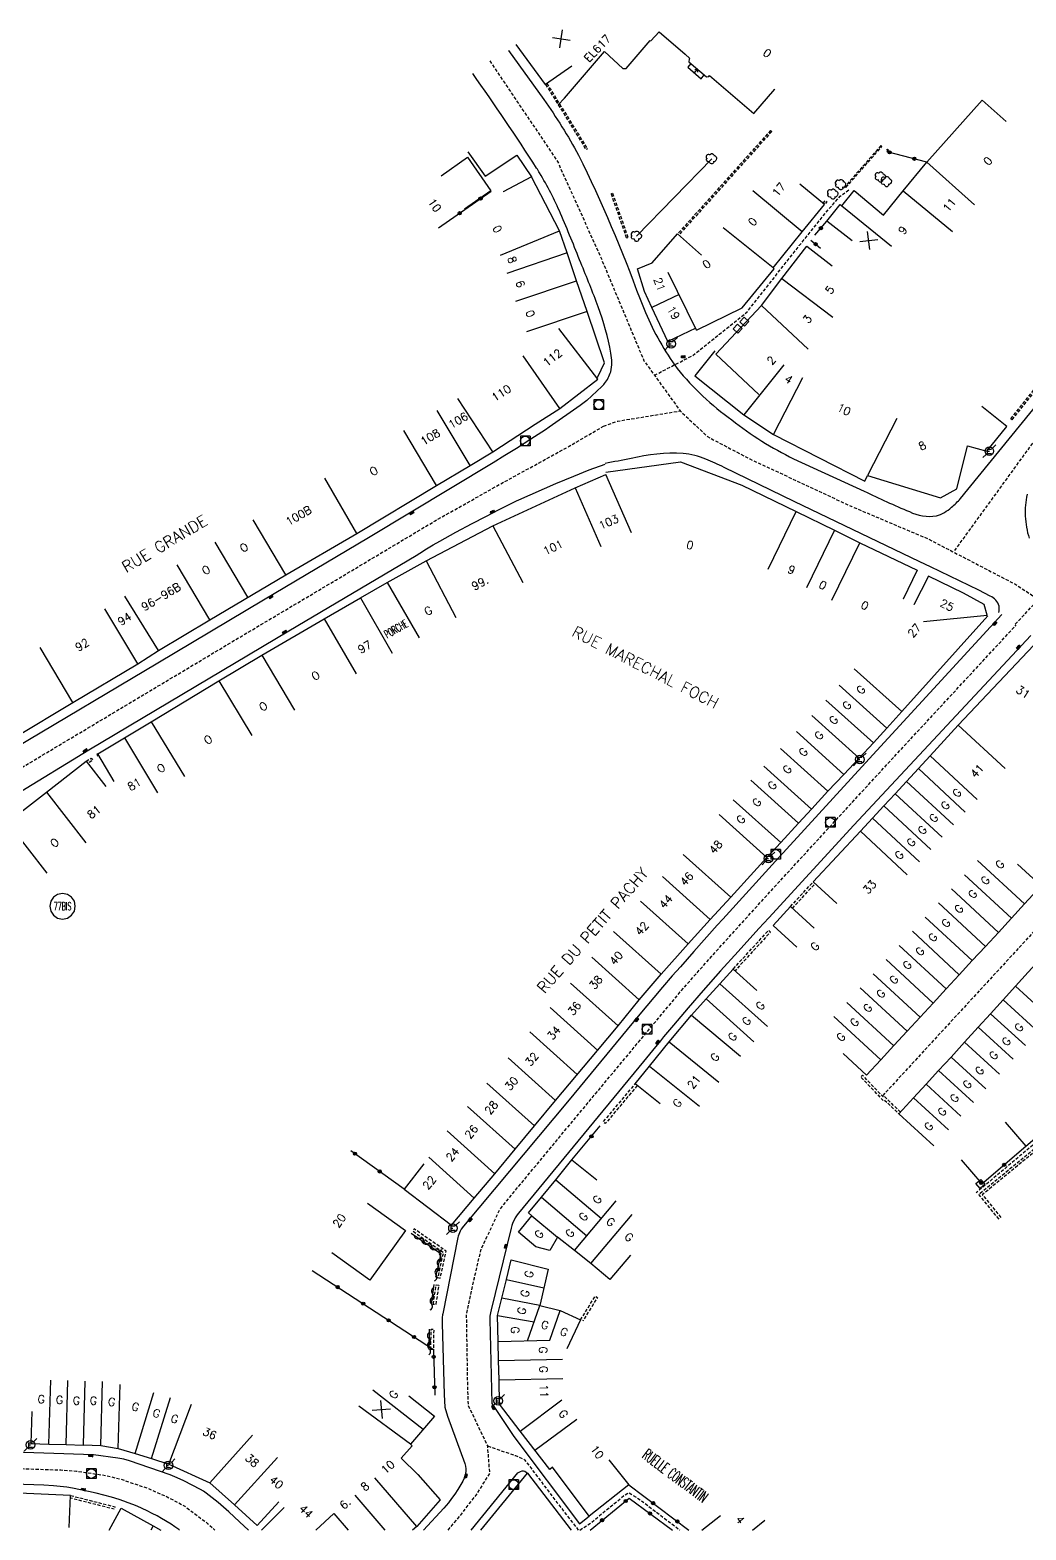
# Model space of a CAD drawing. Header units: millimetres. Extents: x 108000 to 109000, y 121000 to 122000.
# Drawn here: x 108246.8 to 108402.5, y 121000 to 121234.3 of the extents above; entities that cross this region are included whole.
import ezdxf
from ezdxf.enums import TextEntityAlignment as Align

# ---------------------------------------------------------------- set-up
doc = ezdxf.new("R2010")
doc.units = ezdxf.units.MM
doc.linetypes.add('DASHED', pattern=[0.75, 0.5, -0.25])
doc.layers.get('0').update_dxf_attribs({"linetype": 'CONTINUOUS'})
for name, color, linetype in [('W0001', 6, 'DASHED'), ('W0008', 7, 'CONTINUOUS'), ('W0100', 7, 'CONTINUOUS'), ('W0112', 1, 'DASHED'), ('W0300', 7, 'CONTINUOUS'), ('W0302', 3, 'CONTINUOUS'), ('W0310', 3, 'CONTINUOUS'), ('W0322', 7, 'CONTINUOUS'), ('W0400', 7, 'CONTINUOUS'), ('W0420', 7, 'CONTINUOUS'), ('W0471', 7, 'CONTINUOUS'), ('W0984', 7, 'CONTINUOUS'), ('W0989', 7, 'CONTINUOUS'), ('W0991', 7, 'CONTINUOUS'), ('W1102', 7, 'CONTINUOUS')]:
    doc.layers.add(name, color=color, linetype=linetype)
doc.styles.get("Standard").update_dxf_attribs({"font": 'romans.shx', "width": 0.85})

# ---------------------------------------------------------------- blocks, each defined once
blk = doc.blocks.new('t310o')
at = {"color": 0, "linetype": 'Continuous'}
for centre, start, end in [((-0.5, 0.38), 216.8699, 323.1304), ((0.5, -0.37), 36.8699, 143.1303)]:
    blk.add_arc(centre, 0.625, start, end, dxfattribs=at)
blk = doc.blocks.new('t322o')
at = {"color": 0, "linetype": 'Continuous'}
for radius in [0.25, 0.15]:
    blk.add_circle((0, 0), radius, dxfattribs=at)
blk = doc.blocks.new('t991o')
at = {"color": 0, "linetype": 'Continuous'}
for p, q in [((-1, 1), (1, -1)), ((-1, -1), (1, 1))]:
    blk.add_line(p, q, dxfattribs=at)
blk = doc.blocks.new('T400')
for p, q in [((-0.15, 0.3), (0.15, 0.3)), ((-0.15, -0.25), (-0.15, 0.3)), ((-0.15, 0.15), (0.15, 0.15)), ((-0.15, 0), (0.15, 0)), ((0.15, 0.3), (0.15, -0.25)), ((-0.15, -0.15), (0.15, -0.15)), ((-0.15, -0.25), (-0.15, -0.3)), ((-0.15, -0.3), (0.15, -0.3)), ((0.15, -0.3), (0.15, -0.25))]:
    blk.add_line(p, q)
blk = doc.blocks.new('T471')
for p, q in [((-0.333334, 0.333334), (-0.333334, -0.333334)), ((-0.333334, 0.333334), (0.333334, 0.333334)), ((-0.333334, 0), (0, 0)), ((0.500001, 0.500001), (1.000002, 1.000002)), ((-0.500001, -0.500001), (-1.000002, -1.000002)), ((-0.333334, -0.333334), (0.333334, -0.333334))]:
    blk.add_line(p, q)
blk.add_ellipse((0, 0), major_axis=(0.471405, 0.471405), ratio=1, start_param=5.4977871438, end_param=11.780972451)
blk = doc.blocks.new('T420')
for p, q in [((0.75, 0.75), (-0.75, 0.75)), ((-0.75, 0.75), (-0.75, -0.75)), ((0.75, 0.75), (0.75, -0.75)), ((0.75, -0.75), (-0.75, -0.75))]:
    blk.add_line(p, q)
blk.add_ellipse((0, 0), major_axis=(-0.53, 0.53), ratio=1, start_param=3.926991, end_param=10.210176)
blk = doc.blocks.new('t112o')
at = {"color": 0, "linetype": 'Continuous'}
for p, q in [((-0.5, 0.5), (0.5, 0.5)), ((-0.5, -0.5), (-0.5, 0.5)), ((0.5, 0.5), (0.5, -0.5)), ((0.5, -0.5), (-0.5, -0.5))]:
    blk.add_line(p, q, dxfattribs=at)
blk = doc.blocks.new('T300')
for p, q in [((-0.8, 0.51), (-0.86, 0.34)), ((-0.86, 0.34), (-0.86, 0.17)), ((-0.86, 0.17), (-0.74, 0.06)), ((-0.69, 0.63), (-0.8, 0.51)), ((-0.8, -0.06), (-0.74, 0.06)), ((-0.74, 0.06), (-0.69, 0.11)), ((-0.57, 0.69), (-0.69, 0.63)), ((-0.46, 0.69), (-0.57, 0.69)), ((-0.29, 0.63), (-0.46, 0.69)), ((-0.29, 0.63), (-0.17, 0.74)), ((-0.23, 0.57), (-0.29, 0.63)), ((-0.17, 0.74), (-0.06, 0.8)), ((-0.06, 0.8), (0.06, 0.8)), ((0.06, 0.8), (0.23, 0.74)), ((0.23, 0.74), (0.34, 0.63)), ((0.34, 0.63), (0.4, 0.51)), ((0.46, 0.46), (0.34, 0.46)), ((0.4, 0.51), (0.4, 0.46)), ((0.57, 0.4), (0.46, 0.46)), ((0.57, 0.4), (0.69, 0.29)), ((0.69, 0.29), (0.74, 0.17)), ((0.74, 0.06), (0.69, -0.17)), ((0.74, 0.17), (0.74, 0.06)), ((-0.8, -0.17), (-0.8, -0.06)), ((-0.8, -0.23), (-0.8, -0.17)), ((-0.74, -0.34), (-0.8, -0.23)), ((-0.69, -0.4), (-0.74, -0.34)), ((-0.51, -0.46), (-0.69, -0.4)), ((-0.4, -0.46), (-0.51, -0.46)), ((-0.4, -0.46), (-0.34, -0.46)), ((-0.34, -0.46), (-0.34, -0.4)), ((-0.34, -0.51), (-0.34, -0.46)), ((-0.29, -0.63), (-0.34, -0.51)), ((-0.17, -0.74), (-0.29, -0.63)), ((-0.06, -0.8), (-0.17, -0.74)), ((0.06, -0.8), (-0.06, -0.8)), ((0.17, -0.74), (0.06, -0.8)), ((0.23, -0.69), (0.17, -0.74)), ((0.29, -0.46), (0.23, -0.46)), ((0.29, -0.63), (0.23, -0.69)), ((0.46, -0.4), (0.29, -0.46)), ((0.34, -0.51), (0.29, -0.63)), ((0.34, -0.51), (0.34, -0.46)), ((0.57, -0.34), (0.46, -0.4)), ((0.63, -0.29), (0.57, -0.34)), ((0.69, -0.17), (0.63, -0.29))]:
    blk.add_line(p, q)

msp = doc.modelspace()

# ---------------------------------------------------------------- linework, layer by layer
at = {"layer": 'W0001', "flags": 128}
for points in [[(108318.7, 121229.5), (108329.29, 121213.78), (108335.97, 121198.97), (108342.79, 121182.66), (108348.45, 121174.83)], [(108344.42, 121180.41), (108350.38, 121183.47), (108354.58, 121186.84), (108358.94, 121190.32), (108367.06, 121200.65), (108371.11, 121205.69), (108373.44, 121208.36), (108374.88, 121209.43)], [(108417.52, 121187.37), (108405.6, 121172.69), (108397.45, 121161.47), (108391.14, 121152.79), (108391.14, 121152.79)], [(108336.47, 121172.45), (108338.69, 121173.24), (108348.45, 121174.83), (108352.72, 121170.81), (108359.32, 121167.33), (108375.26, 121159.89), (108387.2, 121154.84), (108400.73, 121147.8), (108408.06, 121143.04), (108438.35, 121123.05), (108473.8, 121099.47), (108496.63, 121081.45), (108528.34, 121060.61), (108556.79, 121043.5), (108597.66, 121023.05), (108622.18, 121011.47), (108646.27, 121000)], [(108131.49, 121000), (108131.58, 121000.14), (108134.11, 121004.12), (108136.58, 121007.74), (108139.21, 121011.23), (108143.47, 121016.06), (108148.2, 121021.23), (108179.63, 121055.31), (108199.81, 121077.24), (108212.67, 121092), (108219.32, 121100.1), (108226.51, 121106.32), (108235.95, 121113.06), (108242.9, 121117.52), (108280.01, 121139.71), (108294.62, 121148.39), (108310.18, 121157.68), (108320.39, 121163.43), (108331.11, 121169.31), (108336.47, 121172.45)], [(108400.82, 121141.49), (108404.43, 121145.39), (108404.43, 121145.39)], [(108312.17, 121000), (108313.76, 121001.84), (108316.78, 121005.75), (108318.7, 121008.86), (108318.37, 121013.13), (108315.35, 121019.46), (108315.24, 121023.14), (108315.07, 121033.8), (108316.29, 121039.37), (108317.35, 121043.87), (108320.28, 121050.09), (108322.51, 121052.84), (108333.12, 121065.63), (108349.03, 121084.73), (108353.39, 121089.65), (108362.25, 121099.44), (108381.68, 121120.58), (108392.63, 121132.39), (108400.96, 121141.39)], [(108459.69, 121101.47), (108455.14, 121097.01), (108449.95, 121092.8), (108445.26, 121089.01), (108436.43, 121083.13), (108429.96, 121083.35), (108425.1, 121085.02), (108420.34, 121089.29), (108416.86, 121091.73), (108405.91, 121095.87), (108380.03, 121067.79)], [(108429.96, 121083.35), (108426.98, 121079.51), (108421.09, 121074.41), (108415.7, 121070.3), (108410.72, 121066.1), (108401.74, 121058.61), (108394.7, 121052.69)], [(108163.91, 121038.27), (108170.97, 121033.03), (108188.54, 121020.05), (108198.37, 121013.4), (108199.25, 121013.06), (108203.06, 121011.61), (108210.17, 121010.76), (108226.38, 121010.25), (108251.66, 121009.38), (108254.13, 121009.2), (108258.89, 121008.49), (108260.99, 121007.95), (108265.16, 121006.55), (108268.28, 121005.18), (108271.05, 121003.71), (108274.61, 121001.03), (108275.73, 121000)], [(108318.37, 121013.13), (108322.73, 121011.62), (108324.13, 121010.98), (108329.19, 121004.29), (108332.52, 121000)], [(108332.75, 121000), (108334.48, 121001.11), (108339.73, 121005.44), (108340.44, 121005.85), (108342.33, 121004.62), (108348.39, 121000)]]:
    msp.add_lwpolyline(points, dxfattribs=at)
at = {"layer": 'W0008', "flags": 128}
for points in [[(108321.6, 121231.16), (108321.6, 121231.16), (108327.12, 121223.5, -0.0283), (108332.58, 121214.79, -0.027), (108342.17, 121192.28, 0.0054), (108343.04, 121190.21, 0.0612), (108347.99, 121181.46, 0.0657), (108356.52, 121173.42, 0.0551), (108366.18, 121167.36), (108377.21, 121162.29, 0.0172), (108384.28, 121159.1, 0.1494), (108388.49, 121158.43, 0.109), (108390.85, 121159.78, 0.0488), (108392.24, 121161.15), (108403.11, 121174.44), (108415.78, 121190.05)], [(108398.24, 121143.33, 0.109951), (108398.29, 121144.33, 0.2096), (108396.89, 121145.9), (108395.11, 121146.82), (108387.57, 121150.46), (108385.92, 121151.25), (108366.24, 121160.69), (108355.3, 121166, 0.0197), (108352.47, 121167.31, 0.0658), (108348.91, 121168.2, 0.0747), (108340.77, 121167.39, -0.002401), (108336.7, 121166.62)], [(108402.66, 121161.8, 0.069), (108402.38, 121158.38, 0.0579), (108402.97, 121154.95, 0.1073)]]:
    msp.add_lwpolyline(points, format="xyb", dxfattribs=at)
at = {"layer": 'W0008'}
msp.add_lwpolyline([(108336.2, 121178.63, 0.008259), (108336.61, 121179.09, 0.0946), (108337.61, 121180.96, 0.1054), (108337.6, 121183.87, 0.0479), (108335.65, 121191.08, 0.0094), (108332.91, 121197.97, 0.0077), (108329.76, 121205.66, 0.0335), (108326.49, 121212, 0.0034), (108326.01, 121212.77, 0.010843), (108316.03, 121227.53)], format="xyb", dxfattribs=at)
at = {"layer": 'W0008', "flags": 128}
for points in [[(108315.28, 121215.31), (108317.96, 121211.49), (108322.91, 121214.78), (108325.22, 121211.38), (108325.22, 121211.38)], [(108336.2, 121178.63), (108333.88, 121176.45), (108332.84, 121175.68), (108327.99, 121172.27), (108327.38, 121171.86), (108325.13, 121170.4), (108322.87, 121168.97), (108321.06, 121167.84), (108319.24, 121166.74), (108299.72, 121154.99), (108283.33, 121145.24), (108266.82, 121135.43), (108244.59, 121122.17)], [(108244.61, 121114.89), (108256.02, 121121.89), (108287.28, 121140.48), (108307.17, 121152.24), (108307.76, 121152.61), (108308.83, 121153.29), (108309.85, 121153.9), (108310.87, 121154.49), (108313.41, 121155.88), (108315.96, 121157.25), (108318.06, 121158.36), (108320.18, 121159.45), (108321.53, 121160.12), (108322.88, 121160.78), (108323.25, 121160.94), (108329.01, 121163.48), (108330.4, 121164.08), (108331.81, 121164.65), (108334.25, 121165.6), (108336.7, 121166.52)], [(108398.69, 121143.04), (108377.41, 121119.87), (108362.84, 121103.94), (108355.09, 121095.45), (108354.24, 121094.5), (108350.59, 121090.37), (108348.48, 121088), (108347.2, 121086.55), (108345.68, 121084.8), (108341.87, 121080.25), (108331.08, 121067.22), (108314.58, 121047.47), (108314.22, 121046.98), (108314.06, 121046.69), (108313.76, 121045.89), (108313.71, 121045.7), (108311.34, 121033.78), (108311.32, 121033.59), (108311.28, 121033.21), (108311.26, 121032.69), (108311.27, 121032.27), (108311.59, 121021.19), (108311.69, 121019.17), (108312.11, 121017.78), (108314.78, 121010.37), (108314.89, 121009.98), (108314.95, 121009.58), (108314.96, 121009.2), (108314.92, 121008.82), (108314.85, 121008.51), (108314.74, 121008.21), (108314.47, 121007.64), (108314.17, 121007.1), (108313.71, 121006.33), (108313.21, 121005.58), (108312.73, 121004.9), (108312.23, 121004.25), (108311.51, 121003.4), (108308.36, 121000)], [(108403.23, 121139.74), (108375.57, 121110.1), (108362.29, 121095.64), (108360.75, 121093.96), (108357.5, 121090.38), (108354.77, 121087.35), (108352.04, 121084.26), (108349.69, 121081.55), (108347.4, 121078.87), (108345.84, 121077.02), (108345.35, 121076.44), (108344.1, 121074.9), (108342.72, 121073.21), (108323.16, 121049.48), (108322.97, 121049.22), (108322.68, 121048.75), (108322.49, 121048.4), (108322.32, 121048.02), (108322.16, 121047.58), (108322.04, 121047.13), (108318.92, 121034.39), (108318.82, 121033.95), (108318.76, 121033.68), (108318.72, 121033.4), (108318.71, 121032.87), (108319.02, 121019.75), (108322.44, 121014.59), (108332.73, 121000.97), (108334.23, 121002.16)], [(108280.98, 121000), (108279.58, 121001.25), (108277.91, 121002.83), (108277.08, 121003.59), (108276.23, 121004.32), (108275.32, 121005.05), (108274.4, 121005.76), (108273.95, 121006.06), (108273.49, 121006.34), (108272.2, 121007.03), (108270.89, 121007.69), (108269.85, 121008.17), (108268.77, 121008.6), (108265.59, 121009.73), (108262.39, 121010.8), (108261.5, 121011.06), (108260.59, 121011.24), (108256.76, 121011.74), (108211.7, 121013.23)], [(108315.78, 121000), (108323.09, 121008.91), (108323.17, 121008.99), (108323.27, 121009.06), (108323.51, 121009.15), (108323.76, 121009.22), (108323.96, 121009.23), (108324.15, 121009.18), (108324.38, 121009.06), (108324.58, 121008.88)], [(108270.22, 121000), (108270.08, 121000.1), (108269.5, 121000.5), (108268.9, 121000.89), (108267.4, 121001.8), (108266.72, 121002.2), (108265.95, 121002.6), (108265.18, 121002.99), (108264.4, 121003.36), (108263.61, 121003.71), (108262.92, 121004), (108262.21, 121004.27), (108261.5, 121004.52), (108260.78, 121004.75), (108259.59, 121005.11), (108258.39, 121005.44), (108257.19, 121005.74), (108255.99, 121006.01), (108253.51, 121006.53), (108252.61, 121006.67), (108251.57, 121006.79), (108250.54, 121006.88), (108249, 121006.98), (108247.47, 121007.05), (108231.73, 121007.59)]]:
    msp.add_lwpolyline(points, dxfattribs=at)
at = {"layer": 'W0100'}
for p, q in [((108350.68, 121227.63), (108351.17, 121228.2)), ((108351.18, 121228.19), (108350.75, 121228.11)), ((108351.17, 121228.2), (108351.13, 121227.77))]:
    msp.add_line(p, q, dxfattribs=at)
at = {"layer": 'W0100', "flags": 128}
for points in [[(108329.4, 121222.65), (108330.35, 121223.69), (108336.63, 121230.96), (108339.5, 121228.33), (108340.01, 121228.34), (108343.77, 121232.69), (108343.84, 121232.63), (108345.15, 121234.06), (108349.22, 121230.56), (108349.98, 121229.91), (108349.85, 121229.77), (108349.79, 121229.37), (108352.56, 121227.02), (108352.91, 121227.1), (108353.05, 121227.25), (108359.98, 121221.3), (108363.23, 121225.09), (108363.23, 121225.09)], [(108331.5, 121228.7), (108327.4, 121225.85), (108322.81, 121232.06)], [(108375.3, 121201.38), (108371.37, 121204.47), (108373.44, 121207.1), (108373.72, 121206.89), (108375.66, 121209.28), (108380.22, 121205.42), (108383.27, 121209.22), (108386.97, 121213.71), (108395.65, 121223.39), (108399.37, 121220.05)], [(108311.12, 121211.58), (108315.22, 121214.45), (108318.87, 121209.23), (108314.77, 121206.37), (108314.77, 121206.37)], [(108335.42, 121179.99), (108335.59, 121180.13), (108336.61, 121182.33), (108333.9, 121190.37), (108332.26, 121195.17), (108330.81, 121199.51), (108329.6, 121202.97), (108325.22, 121211.38), (108320.79, 121209.06), (108320.79, 121209.06)], [(108351.01, 121187.47), (108358.11, 121190.96), (108363.11, 121197.03), (108362.97, 121197.17), (108367.5, 121202.82), (108371.02, 121207.08), (108367.17, 121210.26)], [(108350.88, 121187.74), (108346.53, 121185.67), (108344.01, 121190.99), (108342.86, 121193.46), (108341.79, 121197.01), (108344.05, 121197.99), (108348.05, 121202.48), (108351.78, 121199.15), (108351.78, 121199.15)], [(108354.02, 121183.71), (108361.15, 121191.32), (108364.35, 121195.52), (108368.25, 121200.55), (108372.2, 121197.49)], [(108353.87, 121184.21), (108350.75, 121180.3), (108358.39, 121174.22), (108363.04, 121171.13), (108377.28, 121163.83), (108377.73, 121164.75), (108389.13, 121161.26), (108391.66, 121162.66), (108393.37, 121169.39), (108396.39, 121168.56), (108399.47, 121172.41), (108395.57, 121175.53), (108395.57, 121175.53)], [(108211.78, 121122.5), (108209.04, 121118.32), (108214.75, 121114.57), (108220.15, 121111.05), (108222.64, 121110.99), (108228.36, 121114.29), (108231.73, 121116.28), (108240.26, 121121.35), (108244.51, 121123.88), (108253.56, 121129.28), (108263.69, 121135.33), (108266.92, 121137.4), (108274.97, 121142.21), (108286.8, 121149.21), (108297.94, 121155.68), (108310.37, 121163.17), (108315.61, 121166.31), (108319.19, 121168.43), (108325.79, 121172.77), (108329.65, 121175.22), (108335.58, 121179.78)], [(108260.02, 121116.95), (108257.45, 121121.24), (108261.62, 121123.75), (108265.78, 121126.28), (108276.34, 121132.67), (108283.08, 121136.68), (108292.79, 121142.36), (108298.47, 121145.65), (108302.67, 121148.05), (108308.74, 121151.4), (108319.18, 121156.9), (108332.04, 121162.81), (108336.81, 121164.92)], [(108336.85, 121165.27), (108348.51, 121166.85), (108358.08, 121163.24), (108366.57, 121159.1), (108372.54, 121156.21), (108376.5, 121154.24), (108385.46, 121149.93), (108383.28, 121145.43), (108383.28, 121145.43)], [(108396.44, 121142.94), (108395.97, 121144.61), (108392.73, 121146.38), (108387.23, 121149.02), (108384.98, 121144.56), (108384.98, 121144.56)], [(108308.38, 121057.22), (108305.34, 121053.25), (108312.73, 121047.6), (108316.28, 121051.85), (108319.47, 121055.66), (108322.64, 121059.48), (108325.67, 121063.14), (108328.99, 121067.1), (108332.26, 121071.02), (108335.55, 121074.89), (108338.75, 121078.74), (108342.06, 121082.81), (108345.48, 121086.83), (108349.68, 121091.57), (108353.13, 121095.4), (108356.34, 121098.85), (108359.95, 121102.81), (108361.98, 121105.08), (108364.17, 121107.4), (108366.94, 121110.44), (108369.02, 121112.69), (108371.54, 121115.42), (108374.03, 121118.05), (108376.43, 121120.58), (108378.67, 121122.95), (108380.72, 121125.28), (108383.06, 121127.86), (108396.51, 121142.81)], [(108404.6, 121139.19), (108391.91, 121125.74), (108387.52, 121120.94), (108383.81, 121116.94), (108382.04, 121115.03), (108380.27, 121113.13), (108378.51, 121111.21), (108376.61, 121109.17), (108369.25, 121101.28), (108372.91, 121097.87)], [(108243.35, 121110.52), (108249.45, 121115.26), (108255.63, 121120.1), (108258.72, 121116.17)], [(108401.18, 121104.02), (108404.86, 121100.64), (108402.24, 121097.8), (108400.2, 121095.58), (108398.17, 121093.37), (108396.15, 121091.18), (108394.1, 121088.96), (108392.07, 121086.75), (108390.03, 121084.55), (108387.99, 121082.33), (108385.97, 121080.13), (108383.91, 121077.91), (108381.86, 121075.69), (108379.8, 121073.46), (108377.58, 121071.06), (108373.91, 121074.45)], [(108369.37, 121094.01), (108365.68, 121097.39), (108362.98, 121094.44), (108366.66, 121091.06)], [(108411.69, 121076.12), (108414.86, 121072.26), (108417.1, 121074.1), (108423.98, 121079.77), (108415.36, 121089.55), (108412.4, 121086.59), (108406.93, 121091.61), (108404.79, 121089.26), (108402.85, 121087.13), (108400.87, 121084.97), (108398.91, 121082.81), (108396.96, 121080.66), (108395.02, 121078.54), (108392.9, 121076.22), (108390.77, 121073.89), (108388.82, 121071.77), (108386.87, 121069.63), (108384.92, 121067.51), (108382.64, 121065.02), (108388.11, 121060.02)], [(108345.32, 121066.56), (108341.42, 121069.69), (108343.66, 121072.48), (108346.73, 121076.26), (108350.23, 121080.44), (108352.52, 121082.97), (108354.65, 121085.34), (108356.73, 121087.64), (108360.44, 121084.29)], [(108399.21, 121063.72), (108402.47, 121059.94), (108406.73, 121063.62), (108414.69, 121070.38), (108411.45, 121074.19)], [(108340.7, 121042.93), (108337.47, 121039.12), (108334.47, 121041.66), (108331.92, 121043.69), (108329.3, 121045.74), (108328.07, 121043.67), (108325.9, 121044.24), (108323.16, 121046.51), (108325.29, 121049.09), (108324.76, 121049.55), (108326.76, 121051.98), (108329, 121054.71), (108331.54, 121057.85), (108335.42, 121054.71)], [(108299.59, 121051.05), (108305.5, 121046.81), (108299.93, 121039.04), (108294.02, 121043.28)], [(108337.32, 121010.97), (108340.42, 121007.05), (108334.23, 121002.16), (108328.52, 121009.8), (108328.06, 121009.45), (108323.42, 121015.46), (108320.19, 121019.64), (108320.14, 121023.45), (108320.07, 121026.46), (108320, 121029.46), (108319.92, 121033.5), (108320.58, 121036.22), (108321.31, 121039.13), (108322.06, 121042.19), (108327.8, 121040.77), (108326.51, 121035.08), (108329.72, 121034.3), (108332.87, 121032.82), (108330.75, 121028.3)], [(108306.04, 121020.95), (108310.07, 121017.79), (108306.31, 121013.41), (108306.58, 121013.15), (108304.83, 121011.22), (108307.46, 121008.68), (108310.93, 121004.69), (108307.27, 121000.57), (108306.6, 121000)], [(108247.13, 121018.49), (108246.99, 121013.5), (108249.81, 121013.42), (108252.5, 121013.35), (108255.18, 121013.27), (108255.19, 121013.28), (108257.9, 121013.2), (108260.65, 121012.75), (108263.26, 121011.94), (108265.81, 121011.15), (108268.52, 121010.31), (108274.96, 121007.37), (108278.8, 121003.93), (108282.35, 121000.7), (108285.71, 121004.4)], [(108317.3, 121000), (108324.58, 121008.88), (108331.43, 121000)], [(108252.98, 121000.39), (108253.2, 121005.39), (108246.32, 121005.7), (108241.09, 121005.8), (108235.9, 121006), (108230.72, 121006.18), (108225.6, 121006.34), (108220.49, 121006.49), (108214.43, 121006.7), (108208.53, 121006.91), (108204.75, 121007.03), (108201.2, 121007.15), (108198.79, 121002.77)], [(108259.21, 121000), (108261.07, 121003.41), (108266.08, 121000.67), (108267.31, 121000)], [(108283.02, 121000), (108286.54, 121003.53)], [(108351.84, 121000), (108354.73, 121002.29)]]:
    msp.add_lwpolyline(points, dxfattribs=at)
at = {"layer": 'W0100'}
msp.add_lwpolyline([(108350.11, 121229.1), (108349.63, 121228.54), (108351.74, 121226.73), (108352.22, 121227.31), (108352.22, 121227.31)], dxfattribs=at)
at = {"layer": 'W0112'}
for p, q in [((108327.4, 121225.85), (108329.4, 121222.65)), ((108327.6, 121225.99), (108329.61, 121222.78)), ((108329.4, 121222.65), (108333.74, 121215.65)), ((108329.61, 121222.78), (108333.95, 121215.78)), ((108362.57, 121218.65), (108348.05, 121202.48)), ((108362.75, 121218.49), (108348.24, 121202.31)), ((108362.57, 121218.65), (108362.75, 121218.49)), ((108333.95, 121215.78), (108333.74, 121215.65)), ((108337.64, 121208.75), (108337.88, 121208.83)), ((108337.64, 121208.75), (108340.05, 121201.85)), ((108337.88, 121208.83), (108340.29, 121201.93)), ((108340.05, 121201.85), (108340.29, 121201.93)), ((108400.13, 121173.61), (108413.47, 121190.3)), ((108400.33, 121173.45), (108413.83, 121190.34)), ((108400.33, 121173.45), (108400.13, 121173.61))]:
    msp.add_line(p, q, dxfattribs=at)
at = {"layer": 'W0112', "flags": 128}
for points in [[(108379.82, 121216.27), (108374.11, 121209.77), (108374.26, 121209.64), (108379.97, 121216.14)], [(108381.02, 121215.56), (108380.84, 121215.74), (108380.61, 121215.51), (108380.79, 121215.33)], [(108370.8, 121207.26), (108371.17, 121207.71), (108371.39, 121207.53), (108371.02, 121207.08)], [(108310.55, 121039.45), (108310.94, 121039.36), (108311.89, 121043.55), (108306.89, 121047.03), (108306.66, 121046.7), (108311.44, 121043.37)], [(108309.85, 121035.25), (108310.32, 121038.29), (108310.72, 121038.23), (108310.25, 121035.19)], [(108309.49, 121028.19), (108309.53, 121031.39), (108309.93, 121031.38), (108309.89, 121028.18)]]:
    msp.add_lwpolyline(points, close=True, dxfattribs=at)
for points in [[(108255.63, 121120.1), (108256.43, 121120.6), (108256.64, 121120.26), (108255.88, 121119.79)], [(108257.45, 121121.24), (108257.27, 121121.13), (108257.48, 121120.79), (108257.66, 121120.9)], [(108365.68, 121097.39), (108369.25, 121101.28)], [(108365.98, 121097.12), (108369.55, 121101.01)], [(108356.73, 121087.64), (108362.27, 121093.69), (108362.56, 121093.42), (108357.02, 121087.37)], [(108341.73, 121069.43), (108336.74, 121063.48), (108336.43, 121063.74), (108341.42, 121069.69)], [(108382.89, 121065.3), (108380.69, 121067.41), (108380.29, 121067.81), (108380.15, 121067.66), (108376.95, 121071.05), (108376.66, 121070.78), (108380.15, 121067.09), (108380.29, 121067.24), (108380.42, 121067.12), (108382.61, 121065.01)], [(108398.27, 121048.57), (108395.1, 121052.43), (108415.78, 121069.42), (108415.72, 121069.49), (108416.1, 121069.79), (108416.4, 121069.41), (108395.66, 121052.38), (108398.58, 121048.83)], [(108332.87, 121032.82), (108335.18, 121036.55), (108335.52, 121036.34), (108333.21, 121032.61)], [(108253.2, 121005.39), (108260.11, 121003.63), (108260.01, 121003.24), (108253.19, 121004.98)]]:
    msp.add_lwpolyline(points, dxfattribs=at)
at = {"layer": 'W0302'}
msp.add_line((108353.38, 121214.22), (108341.64, 121202.11), dxfattribs=at)
at = {"layer": 'W0310', "flags": 128}
for points in [[(108306.43, 121046.38), (108311.04, 121043.19), (108310.19, 121039.51)], [(108309.97, 121038.35), (108309.53, 121035.33)], [(108309.21, 121031.37), (108309.19, 121028.21)]]:
    msp.add_lwpolyline(points, dxfattribs=at)
at = {"layer": 'W0322'}
msp.add_line((108310.7, 121203.42), (108318.9, 121209.15), dxfattribs=at)
at = {"layer": 'W0322', "flags": 128}
for points in [[(108394.42, 121207.04), (108386.97, 121213.71), (108380.8, 121215.33)], [(108369.5, 121202.3), (108371.37, 121204.47)], [(108368.87, 121201.48), (108370.36, 121200.28)], [(108331.54, 121057.85), (108335.93, 121063.12)], [(108392.38, 121057.82), (108395.61, 121054.08), (108402.47, 121059.94)], [(108305.34, 121053.25), (108296.97, 121059.26)], [(108290.96, 121040.55), (108309.89, 121028.18), (108310.1, 121021.08)], [(108340.42, 121007.05), (108349.8, 121000)], [(108334.37, 121000), (108340.48, 121004.99), (108347.24, 121000)]]:
    msp.add_lwpolyline(points, dxfattribs=at)
at = {"layer": 'W1102'}
for p, q in [((108320.36, 121199.16), (108329.6, 121202.97)), ((108330.81, 121199.51), (108321.34, 121196.31)), ((108322.78, 121191.98), (108332.26, 121195.17)), ((108348.28, 121193.01), (108344.01, 121190.99)), ((108333.9, 121190.37), (108324.42, 121187.17)), ((108364.62, 121182.04), (108358.39, 121174.22)), ((108363.04, 121171.13), (108367.6, 121180.03)), ((108382.3, 121173.65), (108377.73, 121164.75)), ((108362.21, 121150.1), (108366.57, 121159.1)), ((108372.54, 121156.21), (108368.17, 121147.21)), ((108372.13, 121145.25), (108376.5, 121154.24)), ((108386.49, 121141.93), (108396.44, 121142.94))]:
    msp.add_line(p, q, dxfattribs=at)
at = {"layer": 'W1102', "flags": 128}
for points in [[(108367.5, 121202.82), (108359.79, 121209.19)], [(108383.27, 121209.22), (108390.98, 121202.86)], [(108373.72, 121206.89), (108381.48, 121200.58)], [(108362.97, 121197.17), (108355.17, 121203.43)], [(108351.01, 121187.47), (108346.59, 121196.44)], [(108364.35, 121195.52), (108372.31, 121189.47)], [(108361.15, 121191.32), (108368.45, 121184.49)], [(108335.58, 121179.78), (108329.49, 121187.71)], [(108354.02, 121183.71), (108360.75, 121177.38)], [(108329.65, 121175.22), (108323.92, 121183.42)], [(108319.19, 121168.43), (108313.7, 121176.79)], [(108315.61, 121166.31), (108310.48, 121174.89)], [(108310.37, 121163.17), (108305.24, 121171.76)], [(108340.84, 121155.77), (108336.81, 121164.92)], [(108297.94, 121155.68), (108292.91, 121164.33)], [(108332.04, 121162.81), (108336.07, 121153.67)], [(108286.8, 121149.21), (108281.71, 121157.81)], [(108319.18, 121156.9), (108323.84, 121148.05)], [(108280.89, 121145.71), (108275.8, 121154.31)], [(108308.74, 121151.4), (108313.4, 121142.56)], [(108274.97, 121142.21), (108269.85, 121150.8)], [(108302.67, 121148.05), (108307.64, 121139.38)], [(108263.69, 121135.33), (108258.56, 121143.91)], [(108266.92, 121137.4), (108261.66, 121145.91)], [(108298.47, 121145.65), (108303.44, 121136.97)], [(108292.79, 121142.36), (108297.84, 121133.73)], [(108253.56, 121129.28), (108248.44, 121137.87)], [(108283.08, 121136.68), (108288.19, 121128.08)], [(108383.06, 121127.86), (108375.62, 121134.55)], [(108276.34, 121132.67), (108281.52, 121124.12)], [(108380.72, 121125.28), (108373.29, 121131.97)], [(108378.67, 121122.95), (108371.23, 121129.64)], [(108265.78, 121126.28), (108270.98, 121117.73)], [(108376.43, 121120.58), (108369, 121127.26)], [(108391.91, 121125.74), (108399.24, 121118.94)], [(108261.62, 121123.75), (108266.77, 121115.17)], [(108374.03, 121118.05), (108366.6, 121124.74)], [(108371.54, 121115.42), (108364.11, 121122.11)], [(108387.52, 121120.94), (108394.85, 121114.14)], [(108368.96, 121112.62), (108361.53, 121119.31)], [(108385.67, 121118.94), (108392.99, 121112.14)], [(108366.94, 121110.44), (108359.51, 121117.13)], [(108383.81, 121116.94), (108391.14, 121110.14)], [(108249.45, 121115.26), (108255.58, 121107.36)], [(108364.17, 121107.4), (108356.74, 121114.09)], [(108382.04, 121115.03), (108389.37, 121108.23)], [(108361.98, 121105.08), (108354.55, 121111.76)], [(108378.51, 121111.21), (108385.83, 121104.41)], [(108380.27, 121113.13), (108387.6, 121106.33)], [(108243.35, 121110.52), (108249.49, 121102.63)], [(108376.61, 121109.17), (108383.93, 121102.37)], [(108356.34, 121098.85), (108348.9, 121105.53)], [(108402.24, 121097.8), (108394.9, 121104.57)], [(108353.13, 121095.4), (108345.7, 121102.08)], [(108400.2, 121095.58), (108392.86, 121102.35)], [(108398.17, 121093.37), (108390.83, 121100.15)], [(108349.68, 121091.57), (108342.25, 121098.25)], [(108396.15, 121091.18), (108388.8, 121097.96)], [(108394.1, 121088.96), (108386.75, 121095.73)], [(108345.48, 121086.83), (108338.05, 121093.51)], [(108392.07, 121086.75), (108384.73, 121093.53)], [(108390.03, 121084.55), (108382.69, 121091.32)], [(108342.06, 121082.81), (108334.63, 121089.5)], [(108387.99, 121082.33), (108380.64, 121089.11)], [(108338.75, 121078.74), (108331.32, 121085.43)], [(108354.65, 121085.34), (108362.08, 121078.64)], [(108385.97, 121080.13), (108378.62, 121086.91)], [(108352.52, 121082.97), (108359.94, 121076.27)], [(108383.91, 121077.91), (108376.56, 121084.68)], [(108400.87, 121084.97), (108406.34, 121079.96)], [(108335.57, 121074.92), (108328.14, 121081.61)], [(108381.81, 121075.63), (108374.47, 121082.41)], [(108396.96, 121080.66), (108402.41, 121075.67)], [(108398.91, 121082.81), (108404.37, 121077.81)], [(108350.23, 121080.44), (108357.9, 121074.03)], [(108379.8, 121073.46), (108372.46, 121080.24)], [(108395.02, 121078.54), (108400.47, 121073.55)], [(108332.37, 121071.14), (108324.93, 121077.83)], [(108346.73, 121076.26), (108354.49, 121069.95)], [(108392.9, 121076.22), (108398.35, 121071.23)], [(108328.98, 121067.1), (108321.55, 121073.78)], [(108390.77, 121073.89), (108396.22, 121068.9)], [(108343.66, 121072.48), (108351.46, 121066.22)], [(108388.82, 121071.77), (108394.28, 121066.77)], [(108325.67, 121063.14), (108318.23, 121069.83)], [(108386.87, 121069.63), (108392.32, 121064.63)], [(108384.92, 121067.51), (108390.38, 121062.5)], [(108322.64, 121059.48), (108315.21, 121066.16)], [(108319.47, 121055.66), (108312.04, 121062.34)], [(108316.28, 121051.85), (108309.17, 121058.25)], [(108329, 121054.71), (108336.13, 121048.67)], [(108326.76, 121051.98), (108333.85, 121045.97)], [(108331.92, 121043.69), (108338.44, 121051.4)], [(108325.29, 121049.09), (108329.3, 121045.74)], [(108334.47, 121041.66), (108340.93, 121049.29)], [(108321.31, 121039.13), (108327.13, 121037.82)], [(108324.58, 121029.57), (108326.51, 121035.08), (108320.58, 121036.22)], [(108320, 121029.46), (108328.08, 121029.65), (108329.72, 121034.3)], [(108319.92, 121033.5), (108325.61, 121032.51)], [(108320.07, 121026.46), (108330.07, 121026.69)], [(108249.81, 121013.42), (108250.1, 121023.41)], [(108252.5, 121013.35), (108252.78, 121023.34)], [(108255.19, 121013.28), (108255.48, 121023.27)], [(108257.9, 121013.2), (108258.19, 121023.19)], [(108260.64, 121012.75), (108260.93, 121022.74)], [(108320.14, 121023.45), (108330.13, 121023.67)], [(108263.26, 121011.94), (108266.21, 121021.5)], [(108265.81, 121011.15), (108268.78, 121020.69)], [(108268.52, 121010.31), (108272.09, 121019.67)], [(108308.28, 121015.7), (108300.41, 121021.87)], [(108323.42, 121015.46), (108329.93, 121020.32)], [(108306.31, 121013.41), (108298.22, 121019.34)], [(108325.74, 121012.45), (108332.28, 121017.34)], [(108274.96, 121007.37), (108281.63, 121014.81)], [(108278.8, 121003.93), (108285.52, 121011.32)], [(108307.27, 121000.57), (108300.74, 121008.13)], [(108302.36, 121000), (108297.65, 121005.45)], [(108291.5, 121000), (108294.32, 121002.58), (108296.54, 121000)], [(108359.74, 121000), (108361.7, 121001.56)], [(108266.08, 121000.67), (108265.72, 121000)]]:
    msp.add_lwpolyline(points, dxfattribs=at)
msp.add_lwpolyline([(108253.93, 121097.45), (108253.78, 121098.22), (108253.35, 121098.87), (108252.7, 121099.3), (108251.93, 121099.45), (108251.17, 121099.3), (108250.52, 121098.87), (108250.09, 121098.22), (108249.93, 121097.45), (108250.09, 121096.69), (108250.52, 121096.04), (108251.17, 121095.61), (108251.93, 121095.45), (108252.7, 121095.61), (108253.35, 121096.04), (108253.78, 121096.69)], close=True, dxfattribs=at)

# ---------------------------------------------------------------- block references
at = {"layer": 'W0112'}
for p, rotation in [((108357.44, 121187.67), 46.69758230060415), ((108358.47, 121188.76), 226.6975823001988), ((108395.38, 121054.07), 41.71233079625659)]:
    msp.add_blockref('t112o', p, dxfattribs=dict(at, rotation=rotation))
at = {"layer": 'W0300', "rotation": 359.91351}
for p in [(108353.38, 121214.22), (108341.64, 121202.11)]:
    msp.add_blockref('T300', p, dxfattribs=at)
at = {"layer": 'W0300'}
for p in [(108379.77, 121211.36), (108372.34, 121208.7), (108373.55, 121210.18), (108380.71, 121210.66)]:
    msp.add_blockref('T300', p, dxfattribs=at)
at = {"layer": 'W0310'}
for p, rotation in [((108307.66, 121045.53), 325.2649377874885), ((108308.89, 121044.67), 325.2649377874885), ((108310.13, 121043.82), 325.2649377874885), ((108310.95, 121042.81), 256.9311747975926), ((108310.27, 121039.88), 256.9311747975926), ((108310.61, 121041.34), 256.9311747975926), ((108309.54, 121035.38), 261.7157113776346), ((108309.76, 121036.87), 261.7157113776346), ((108309.19, 121028.37), 269.6087559606974), ((108309.2, 121029.87), 269.6087559606974)]:
    msp.add_blockref('t310o', p, dxfattribs=dict(at, rotation=rotation))
at = {"layer": 'W0322'}
for p, rotation in [((108381.17, 121215.23), 165.3131506459693), ((108385.04, 121214.22), 165.3131506459693), ((108317.26, 121208), 34.92280355730291), ((108313.98, 121205.71), 34.92280355730291), ((108334.58, 121061.5), 50.15872058311536), ((108297.63, 121058.79), 144.3304083475345), ((108399.08, 121057.05), 40.49322620211752), ((108301.49, 121056.02), 144.3304083475345), ((108395.49, 121054.23), 310.8423467360306), ((108294.93, 121037.95), 326.8379313596366), ((108298.91, 121035.36), 326.8379313596366), ((108302.89, 121032.76), 326.8379313596366), ((108306.86, 121030.16), 326.8379313596366), ((108309.92, 121027.05), 271.6827218351569), ((108310.06, 121022.3), 271.6827218351569), ((108339.93, 121004.53), 39.20746766249659), ((108344.22, 121004.2), 323.0506593034233), ((108336.25, 121001.53), 39.20746766249659), ((108343.73, 121002.59), 323.5796091843764), ((108348.01, 121001.34), 323.0506593034233)]:
    msp.add_blockref('t322o', p, dxfattribs=dict(at, rotation=rotation))
for p in [(108370.44, 121203.38), (108369.62, 121200.88)]:
    msp.add_blockref('t322o', p, dxfattribs=at)
at = {"layer": 'W0400'}
for p, rotation in [((108348.94, 121183.28), 90), ((108306.49, 121158.89), 301.0235881465384), ((108319.08, 121159.06), 297.2307364691758), ((108284.48, 121145.75), 300.7573466243437), ((108397.6, 121141.63), 317.4352004215731), ((108286.66, 121140.29), 120.7341794970086), ((108401.3, 121137.89), 137.1270143367164), ((108255.51, 121121.76), 121.5603111044793), ((108341.64, 121079.73), 140.3549947890154), ((108344.93, 121076.16), 140.6000889111712), ((108315.62, 121048.48), 320.1227578817305), ((108321.19, 121044.28), 166.2631418704551), ((108319.26, 121019.13), 211.0756342772171), ((108256.35, 121011.6), 88.10283226801245), ((108314.96, 121008.43), 162.7001776844337), ((108255.19, 121006.34), 78.10096697200261)]:
    msp.add_blockref('T400', p, dxfattribs=dict(at, rotation=rotation))
at = {"layer": 'W0420'}
for p in [(108335.73, 121175.81), (108324.23, 121170.14), (108371.91, 121110.54), (108363.36, 121105.57), (108343.25, 121078.23), (108256.43, 121008.82), (108322.42, 121007.09)]:
    msp.add_blockref('T420', p, dxfattribs=at)
at = {"layer": 'W0471', "rotation": 359.91351}
for p in [(108347.03, 121185.32), (108396.76, 121168.53)]:
    msp.add_blockref('T471', p, dxfattribs=at)
at = {"layer": 'W0471'}
for p in [(108376.51, 121120.38), (108362.24, 121104.92), (108312.94, 121047.16), (108320.02, 121020.19), (108246.92, 121013.3), (108268.49, 121010.1)]:
    msp.add_blockref('T471', p, dxfattribs=at)
at = {"layer": 'W0991'}
for p, rotation in [((108329.87, 121232.94), 36.65015367410293), ((108377.91, 121201.46), 51.86116962305482), ((108301.75, 121018.84), 319.3166634540454)]:
    msp.add_blockref('t991o', p, dxfattribs=dict(at, rotation=rotation))

# ---------------------------------------------------------------- texts
at = {"layer": 'W0984'}
msp.add_text('EL617', height=1.25, rotation=45.7974, dxfattribs=at).set_placement((108335.51, 121231.47), align=Align.MIDDLE)
at = {"layer": 'W0984', "width": 0.5}
msp.add_text('PORCHE', height=1.25, rotation=29.8099, dxfattribs=at).set_placement((108304.03, 121140.77), align=Align.MIDDLE)
at = {"layer": 'W0989'}
for s, rotation, p in [('RUE GRANDE', 30.7805, (108267.89, 121154.09)), ('RUE MARECHAL FOCH', 332.9213, (108343.03, 121134.78)), ('RUE DU PETIT PACHY', 48.9909, (108334.78, 121093.68))]:
    msp.add_text(s, height=1.75, rotation=rotation, dxfattribs=at).set_placement(p, align=Align.MIDDLE)
at = {"layer": 'W0989', "width": 0.5}
msp.add_text('RUELLE CONSTANTIN', height=1.75, rotation=323.0507, dxfattribs=at).set_placement((108347.69, 121008.47), align=Align.MIDDLE)
at = {"layer": 'W0991'}
for s, rotation, p in [('0', 319.3294, (108362.05, 121230.72)), ('0', 48.1036, (108396.52, 121213.88)), ('17', 50.4084, (108363.86, 121209.41)), ('10', 304.9229, (108310.08, 121206.97)), ('11', 50.4927, (108390.52, 121207.01)), ('0', 51.2688, (108359.77, 121204.38)), ('0', 297.5321, (108319.87, 121203.24)), ('9', 50.9115, (108383.24, 121203.06)), ('8', 289.2875, (108322.19, 121198.43)), ('0', 39.0483, (108352.58, 121197.76)), ('21', 290.2836, (108345.23, 121194.6)), ('6', 288.4416, (108323.47, 121194.65)), ('5', 52.2156, (108371.83, 121193.75)), ('19', 300.6771, (108347.41, 121190.16)), ('0', 288.8079, (108325.03, 121190.03)), ('3', 52.721, (108368.32, 121189.18)), ('112', 37.553, (108328.48, 121183.15)), ('2', 46.8629, (108362.7, 121182.73)), ('4', 326.4218, (108365.41, 121179.76)), ('110', 32.9494, (108320.49, 121177.63)), ('106', 30.7037, (108313.75, 121173.35)), ('10', 332.8583, (108374.04, 121175.04)), ('108', 30.8704, (108309.4, 121170.75)), ('8', 28.9909, (108386.28, 121169.39)), ('O', 31.0807, (108300.57, 121165.44)), ('100B', 30.1755, (108288.82, 121158.47)), ('103', 23.8012, (108337.27, 121157.47)), ('O', 30.6117, (108280.29, 121153.49)), ('101', 24.6947, (108328.59, 121153.52)), ('0', 348.2736, (108349.98, 121153.86)), ('O', 30.6121, (108274.36, 121149.98)), ('99.', 27.7823, (108317.17, 121147.93)), ('9', 334.1476, (108365.85, 121150)), ('96-96B', 30.8309, (108267.32, 121145.79)), ('0', 333.6343, (108370.74, 121147.61)), ('G', 28.8778, (108309.08, 121143.6)), ('0', 334.2995, (108377.3, 121144.43)), ('25', 333.2189, (108390.15, 121144.48)), ('94', 32.668, (108261.62, 121142.32)), ('27', 48.0212, (108385.05, 121140.54)), ('92', 30.8453, (108254.99, 121138.29)), ('97', 30.0352, (108299.14, 121137.95)), ('O', 30.3469, (108291.47, 121133.48)), ('G', 48.0212, (108376.68, 121131.25)), ('31', 327.1269, (108402.02, 121130.91)), ('O', 30.737, (108283.29, 121128.66)), ('G', 48.0212, (108374.5, 121128.81)), ('G', 48.0212, (108372.42, 121126.53)), ('O', 31.1996, (108274.68, 121123.48)), ('G', 48.0212, (108370.14, 121124.12)), ('G', 48.0212, (108367.69, 121121.53)), ('O', 31.3162, (108267.33, 121119.02)), ('G', 48.0212, (108365.16, 121118.82)), ('41', 47.6085, (108394.85, 121118.59)), ('81', 30.9674, (108263.15, 121116.5)), ('G', 48.0212, (108362.84, 121116.31)), ('G', 47.0781, (108391.7, 121115.15)), ('G', 48.0212, (108360.41, 121113.67)), ('G', 47.0781, (108389.88, 121113.19)), ('81', 38.07, (108256.85, 121112.17)), ('G', 48.0212, (108357.93, 121110.99)), ('G', 47.0781, (108388.06, 121111.23)), ('G', 47.0781, (108386.29, 121109.33)), ('O', 37.8574, (108250.69, 121107.36)), ('48', 48.0034, (108354.02, 121106.7)), ('G', 47.0781, (108384.53, 121107.42)), ('G', 47.0781, (108382.68, 121105.43)), ('G', 47.3017, (108398.4, 121103.96)), ('46', 48.0034, (108349.45, 121101.72)), ('G', 47.3017, (108396.12, 121101.48)), ('33', 47.0033, (108378.05, 121100.45)), ('G', 47.3017, (108394.16, 121099.34)), ('44', 47.9685, (108346.21, 121098.17)), ('G', 47.3017, (108392.01, 121097.02)), ('42', 47.9685, (108342.46, 121093.97)), ('G', 47.3017, (108389.98, 121094.81)), ('G', 47.3017, (108387.92, 121092.57)), ('40', 49.5477, (108338.44, 121089.35)), ('G', 47.472, (108369.49, 121091.18)), ('G', 47.3017, (108385.91, 121090.39)), ('G', 47.3017, (108383.92, 121088.24)), ('38', 50.8416, (108335.27, 121085.56)), ('G', 47.3017, (108381.83, 121085.97)), ('G', 47.3017, (108379.8, 121083.76)), ('36', 50.3691, (108331.93, 121081.49)), ('G', 47.9066, (108360.97, 121081.9)), ('G', 47.3017, (108377.75, 121081.55)), ('34', 49.7278, (108328.72, 121077.66)), ('G', 47.9066, (108358.8, 121079.51)), ('G', 47.3017, (108375.68, 121079.31)), ('G', 47.5677, (108401.4, 121078.5)), ('G', 47.9066, (108356.61, 121077.06)), ('G', 47.3017, (108373.55, 121077.01)), ('G', 47.5677, (108399.41, 121076.32)), ('32', 50.0476, (108325.27, 121073.56)), ('G', 51.2522, (108353.86, 121073.86)), ('G', 47.5677, (108397.42, 121074.14)), ('G', 47.5677, (108395.24, 121071.76)), ('30', 50.0123, (108322.09, 121069.76)), ('21', 51.2522, (108350.61, 121070)), ('G', 47.5677, (108393.29, 121069.62)), ('28', 50.4311, (108318.94, 121065.99)), ('G', 51.2522, (108347.99, 121066.69)), ('G', 47.5677, (108391.3, 121067.45)), ('G', 47.5677, (108389.37, 121065.34)), ('26', 50.353, (108315.82, 121062.22)), ('G', 47.5677, (108387.28, 121063.06)), ('24', 49.963, (108312.88, 121058.69)), ('22', 49.963, (108309.25, 121054.28)), ('G', 51.0693, (108335.48, 121051.61)), ('20', 54.3304, (108295.18, 121048.33)), ('G', 50.6527, (108333.32, 121048.94)), ('G', 321.3881, (108337.59, 121048.12)), ('G', 50.3777, (108326.39, 121046.2)), ('G', 50.6283, (108331.21, 121046.36)), ('G', 319.7429, (108340.45, 121045.76)), ('G', 76.0851, (108324.81, 121039.96)), ('G', 75.9773, (108324.19, 121036.95)), ('G', 76.3773, (108323.68, 121034.24)), ('G', 271.1827, (108322.65, 121031.23)), ('G', 346.4122, (108327.3, 121032.01)), ('G', 334.8543, (108330.29, 121030.94)), ('G', 271.3457, (108327.03, 121028.12)), ('G', 271.2356, (108327.1, 121025.1)), ('11', 271.0698, (108327.17, 121021.7)), ('G', 358.3588, (108248.6, 121020.45)), ('G', 358.3588, (108251.46, 121020.33)), ('G', 358.3588, (108254.1, 121020.2)), ('G', 358.3588, (108256.75, 121020.2)), ('G', 350.7142, (108259.61, 121020.01)), ('G', 342.8418, (108263.32, 121019.25)), ('G', 51.9363, (108303.66, 121021.15)), ('G', 342.691, (108266.61, 121018.23)), ('G', 342.691, (108269.43, 121017.36)), ('G', 307.662, (108330.2, 121018.13)), ('36', 335.4484, (108274.93, 121015.08)), ('10', 306.7819, (108335.48, 121012.18)), ('38', 318.1577, (108281.56, 121010.85)), ('10', 40.8109, (108302.75, 121009.84)), ('40', 318.1577, (108285.35, 121007.46)), ('8', 40.8109, (108299.19, 121006.8)), ('44', 315.0808, (108289.98, 121002.92)), ('6.', 40.7731, (108296.09, 121004.12)), ('4', 308.4403, (108357.83, 121001.61))]:
    msp.add_text(s, height=1.25, rotation=rotation, dxfattribs=at).set_placement(p, align=Align.MIDDLE)
at = {"layer": 'W0991', "width": 0.5}
msp.add_text('77BIS', height=1.25, dxfattribs=at).set_placement((108251.93, 121097.45), align=Align.MIDDLE)

doc.saveas('drawing.dxf')
